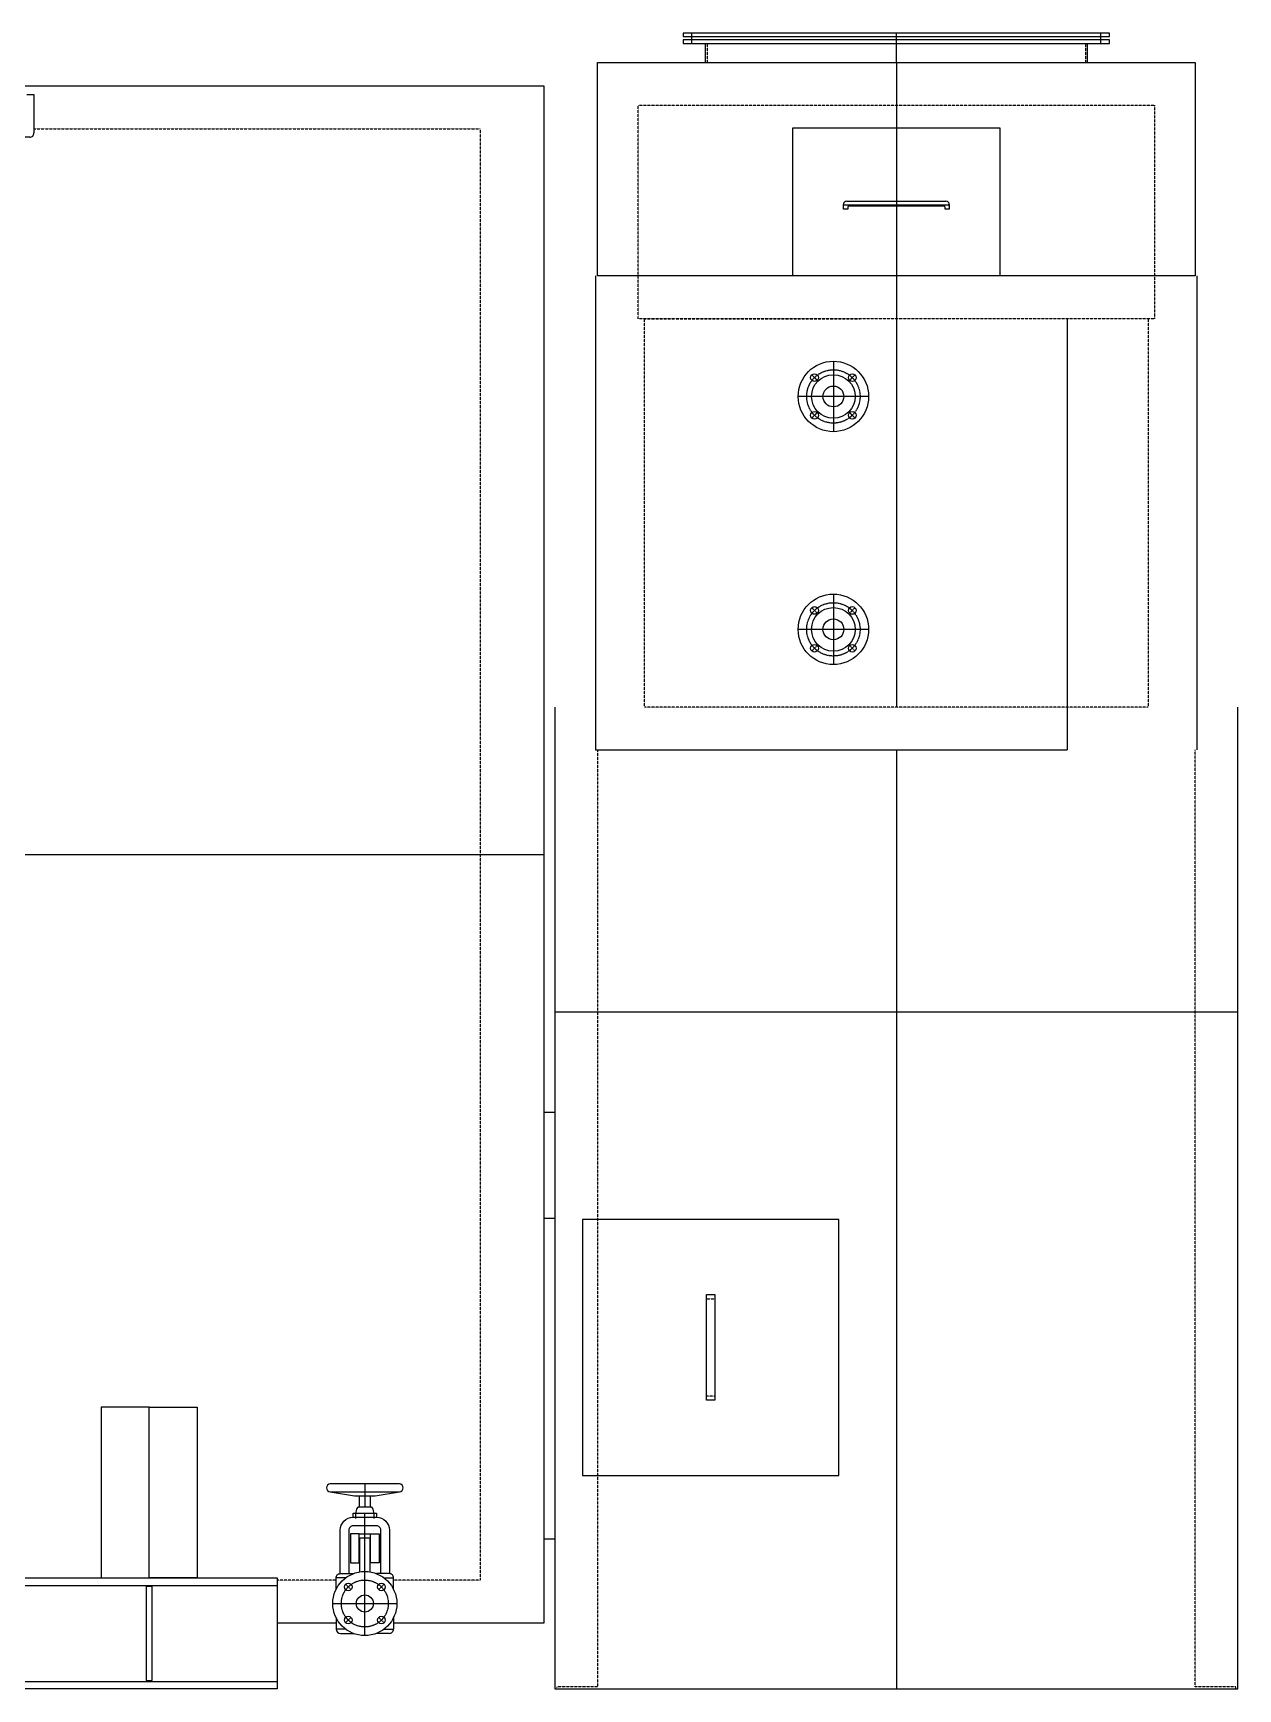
# Model space of a CAD drawing. Extents: x -9090 to 1625, y 0 to 4740.
# Drawn here: x -1197 to 1625, y 0 to 3879 of the extents above; entities that cross this region are included whole.
import ezdxf

# ---------------------------------------------------------------- set-up
doc = ezdxf.new("R2010")
doc.units = 0
doc.linetypes.add('GESTRICHELT2', pattern=[0.375, 0.25, -0.125])
doc.linetypes.add('MITTE', pattern=[2, 1.25, -0.25, 0.25, -0.25])
for name, color, linetype in [('LOOS_L0', 5, 'CONTINUOUS'), ('LOOS_L1', 7, 'GESTRICHELT2'), ('LOOS_L2', 7, 'MITTE')]:
    doc.layers.add(name, color=color, linetype=linetype)

# ---------------------------------------------------------------- blocks, each defined once
blk = doc.blocks.new('LOOS_KESSEL_574A1')
at = {"layer": 'LOOS_L0'}
for p, q in [((0, 3755), (-1233.7, 3755)), ((0, 1351), (25, 1351)), ((0, 1102.8), (25, 1102.8)), ((-339, 480), (-501, 480)), ((-501, 462), (-339, 462)), ((-432.2, 425.4), (-432.2, 451.9)), ((-407.8, 451.9), (-407.8, 425.4)), ((-447.5, 401.9), (-392.5, 401.9)), ((-404.1, 425.4), (-435.9, 425.4)), ((-477.8, 270), (-477.8, 371.9)), ((-457.6, 371.9), (-457.6, 270)), ((-392.5, 381.9), (-447.5, 381.9)), ((-433.2, 363.2), (-406.8, 363.2)), ((-399.6, 370.7), (-399.6, 370.7)), ((-382.4, 270.1), (-382.4, 371.9)), ((-362.2, 371.9), (-362.2, 270)), ((25, 351), (0, 351)), ((-6425, 242.5), (-625, 242.5)), ((-487.2, 233.3), (-487.2, 260)), ((-465, 260), (-487.2, 260)), ((-477.8, 270), (-447.2, 270)), ((-362.2, 270), (-392.8, 270)), ((-375, 260), (-352.8, 260)), ((-352.8, 233.3), (-352.8, 260)), ((-487.2, 166.8), (-487.2, 140)), ((-352.8, 166.8), (-352.8, 140)), ((-625, 155), (-487.2, 155)), ((-465, 140), (-487.2, 140)), ((-477.2, 130), (-446.9, 130)), ((-362.8, 130), (-393.1, 130)), ((-375, 140), (-352.8, 140)), ((-6425, 17.5), (-625, 17.5))]:
    blk.add_line(p, q, dxfattribs=at)
for points in [[(-352.8, 155), (0, 155), (0, 3755)], [(-501, 462), (-444.5, 451.9), (-395.5, 451.9), (-339, 462)], [(-447.5, 401.9), (-447.5, 412), (-392.5, 412), (-392.5, 401.9)], [(-453.5, 363.2), (-453.5, 295.4), (-433.2, 295.4), (-433.2, 363.2), (-453.5, 363.2)], [(-431.5, 274.2), (-431.5, 353.6), (-408.5, 353.6), (-408.5, 274.2)], [(-386.5, 363.2), (-386.5, 295.4), (-406.8, 295.4), (-406.8, 363.2), (-386.5, 363.2)], [(-399.6, 370.7), (-399.6, 370.7)], [(-399.6, 370.7), (-399.6, 370.7)]]:
    blk.add_lwpolyline(points, dxfattribs=at)
for points in [[(-925, 260), (-925, 659.8), (-1037.5, 659.8), (-1037.5, 260)], [(-925, 260), (-925, 659.8), (-812.5, 659.8), (-812.5, 260)], [(-6425, 260), (-625, 260), (-625, 0), (-6425, 0)], [(-932, 240), (-932, 20), (-918, 20), (-918, 230), (-918, 240)]]:
    blk.add_lwpolyline(points, close=True, dxfattribs=at)
for points in [[(-477.8, 371.9, -0.200372), (-468.9, 393.1, -0.197458), (-447.5, 401.9)], [(-435.9, 425.4, 0.198615), (-437.1, 424.9, 0.129981), (-438.2, 423.4, 0.141169), (-440.2, 417.7, 0.093538), (-441.9, 398.9)], [(-398.1, 398.9, 0.093535), (-399.8, 417.7, 0.14117), (-401.8, 423.4, 0.129987), (-402.9, 424.9, 0.198643), (-404.1, 425.4)], [(-392.5, 401.9, -0.197464), (-371.1, 393.1, -0.200374), (-362.2, 371.9)], [(-447.5, 381.9, 0.197456), (-454.6, 379, 0.200374), (-457.6, 371.9)], [(-382.4, 371.9, 0.200403), (-385.4, 379, 0.197454), (-392.5, 381.9)], [(-487.2, 260, -0.190476), (-484.5, 267.1, -0.207732), (-477.8, 270)], [(-352.8, 260, 0.190474), (-355.5, 267.1, 0.20773), (-362.2, 270)]]:
    blk.add_lwpolyline(points, format="xyb", dxfattribs=at)
for centre, radius in [((-420, 200), 75), ((-458.9, 238.9), 9), ((-381.1, 238.9), 9), ((-420, 200), 20), ((-458.9, 161.1), 9), ((-381.1, 161.1), 9)]:
    blk.add_circle(centre, radius, dxfattribs=at)
for centre, radius, start, end in [((-501, 471), 9, 90, 270), ((-339, 471), 9, 270, 90), ((-477.2, 140), 10, 180, 269.999), ((-362.8, 140), 10, 269.9997, 360)]:
    blk.add_arc(centre, radius, start, end, dxfattribs=at)
at = {"layer": 'LOOS_L1'}
for p, q in [((-1195, 3655), (-150, 3655)), ((-487.2, 255), (-625, 255))]:
    blk.add_line(p, q, dxfattribs=at)
blk.add_lwpolyline([(-150, 3655), (-150, 255), (-352.8, 255)], dxfattribs=at)
at = {"layer": 'LOOS_L2'}
for p, q in [((-6900, 1955), (0, 1955)), ((-420, 480), (-420, 425.4)), ((-420, 125), (-420, 412)), ((-465.3, 245.3), (-452.5, 232.6)), ((-374.7, 245.3), (-387.5, 232.6)), ((-495, 200), (-345, 200)), ((-452.5, 167.5), (-465.3, 154.8)), ((-387.5, 167.5), (-374.7, 154.8))]:
    blk.add_line(p, q, dxfattribs=at)
blk.add_circle((-420, 200), 55, dxfattribs=at)
blk = doc.blocks.new('LOOS_BUEHNE_63531')
at = {"layer": 'LOOS_L0'}
for p, q in [((-5435.001551, 3735.000351), (-5435.00153, 3645.000045)), ((-5418.501496, 3735.000351), (-5435.001551, 3735.000351)), ((-5402.501556, 3735.000351), (-5418.501496, 3735.000351)), ((-5340.501615, 3735.000351), (-5356.501556, 3735.000351)), ((-5214.501467, 3735.000351), (-5340.501615, 3735.000351)), ((-4889.501467, 3735.000351), (-5189.501467, 3735.000351)), ((-4733.50154, 3735.000351), (-4864.501467, 3735.000351)), ((-3585.50154, 3735.000351), (-4655.501478, 3735.000351)), ((-3315.001551, 3735.000351), (-3507.501478, 3735.000351)), ((-3315.001551, 3735.000351), (-2437.50154, 3735.000351)), ((-3315.001551, 3635.000045), (-3315.001551, 3735.000351)), ((-2359.501478, 3735.000351), (-1289.50154, 3735.000351)), ((-1211.501632, 3735.000351), (-1195.001551, 3735.000351)), ((-1195.001551, 3735.000351), (-1195.001572, 3645.000045)), ((-5425.00153, 3635.000045), (-5214.501467, 3635.000045)), ((-5189.501467, 3635.000045), (-4889.501467, 3635.000045)), ((-4864.501467, 3635.000045), (-3315.001551, 3635.000045))]:
    blk.add_line(p, q, dxfattribs=at)
for points in [[(-1205.001572, 3635.000045), (-3315.001551, 3635.000045), (-3315.001551, 3735.000351)], [(-4710.501543, 3633.17613), (-4710.501543, 3213.220821), (-4740.501543, 3213.220821), (-4740.501543, 3633.17613)], [(-3320.001551, 3633.000045), (-3320.001551, 3595.000045), (-3315.001551, 3595.000045), (-3315.001551, 3633.000045)], [(-3310.001551, 3633.000045), (-3310.001551, 3595.000045), (-3315.001551, 3595.000045), (-3315.001551, 3633.000045)], [(-3245.501551, 3633.17613), (-3245.501551, 3213.220821), (-3275.501551, 3213.220821), (-3275.501551, 3633.17613)], [(-1920.001551, 3633.17613), (-1920.001551, 3213.220821), (-1950.001551, 3213.220821), (-1950.001551, 3633.17613)]]:
    blk.add_lwpolyline(points, dxfattribs=at)
for points in [[(-4740.501543, 3635.000045), (-4690.501543, 3635.000045), (-4690.501543, 3633.17613), (-4740.501543, 3633.17613)], [(-3275.501551, 3635.000045), (-3225.501551, 3635.000045), (-3225.501551, 3633.17613), (-3275.501551, 3633.17613)], [(-1950.001551, 3635.000045), (-1900.001551, 3635.000045), (-1900.001551, 3633.17613), (-1950.001551, 3633.17613)]]:
    blk.add_lwpolyline(points, close=True, dxfattribs=at)
for centre, radius, start, end in [((-5425.00153, 3645.000045), 10, 179.9999998, 270.0000003), ((-3322.001551, 3633.000046), 2, 359.9999965, 89.99999885), ((-3322.001551, 3633.000045), 7, 0.000000381, 16.60155016), ((-3308.001551, 3633.000045), 7, 163.3984498, 179.9999996), ((-3308.001551, 3633.000045), 2, 90.00000123, 180.0000028), ((-1205.001572, 3645.000045), 10, 269.9999997, 0.00000016)]:
    blk.add_arc(centre, radius, start, end, dxfattribs=at)
blk = doc.blocks.new('LOOS_ECOUS_5BF71')
at = {"layer": 'LOOS_L0'}
blk.add_line((25, 1586.5), (1625, 1586.5), dxfattribs=at)
blk.add_lwpolyline([(25, 2300), (25, 0), (1625, 0), (1625, 2300)], dxfattribs=at)
for points in [[(90, 500), (690, 500), (690, 1100), (90, 1100)], [(400, 676), (380, 676), (380, 924), (400, 924)]]:
    blk.add_lwpolyline(points, close=True, dxfattribs=at)
at = {"layer": 'LOOS_L1'}
for p, q in [((125, 2200), (125, 5)), ((1525, 5), (1525, 2200)), ((380, 914), (400, 914)), ((400, 686), (380, 686)), ((130, 0), (1520, 0))]:
    blk.add_line(p, q, dxfattribs=at)
blk.add_lwpolyline([(125, 5), (30, 5), (30, 0), (1620, 0), (1620, 5), (1525, 5)], dxfattribs=at)
at = {"layer": 'LOOS_L2'}
blk.add_line((825, 2200), (825, 0), dxfattribs=at)
blk = doc.blocks.new('LOOS_ECO_5A9F1')
at = {"layer": 'LOOS_L0'}
for p, q in [((1530, 2200), (1530, 3310)), ((1225, 3210), (1225, 2200))]:
    blk.add_line(p, q, dxfattribs=at)
blk.add_lwpolyline([(120, 3310), (120, 2200), (1225, 2200)], dxfattribs=at)
for centre, radius in [((677.5, 3027.8), 82.5), ((633.3, 3072), 9), ((677.5, 3027.8), 51), ((721.7, 3072), 9), ((677.5, 3027.8), 24.4), ((633.3, 2983.6), 9), ((721.7, 2983.6), 9), ((677.5, 2482.2), 82.5), ((633.3, 2526.4), 9), ((677.5, 2482.2), 51), ((721.7, 2526.4), 9), ((677.5, 2482.2), 24.4), ((633.3, 2438), 9), ((721.7, 2438), 9)]:
    blk.add_circle(centre, radius, dxfattribs=at)
at = {"layer": 'LOOS_L1'}
blk.add_line((235, 3210), (740.6, 3210), dxfattribs=at)
blk.add_lwpolyline([(1415, 3210), (1415, 2300), (235, 2300), (235, 3210)], dxfattribs=at)
at = {"layer": 'LOOS_L2'}
for p, q in [((825, 3210), (825, 2300)), ((677.5, 3110.3), (677.5, 2945.3)), ((626.9, 3078.4), (639.7, 3065.6)), ((728.1, 3078.4), (715.3, 3065.6)), ((760, 3027.8), (595, 3027.8)), ((626.9, 2977.2), (639.7, 2990)), ((728.1, 2977.2), (715.3, 2990)), ((677.5, 2564.7), (677.5, 2399.7)), ((626.9, 2532.8), (639.7, 2520)), ((728.1, 2532.8), (715.3, 2520)), ((760, 2482.2), (595, 2482.2)), ((626.9, 2431.6), (639.7, 2444.4)), ((728.1, 2431.6), (715.3, 2444.4))]:
    blk.add_line(p, q, dxfattribs=at)
for centre in [(677.5, 3027.8), (677.5, 2482.2)]:
    blk.add_circle(centre, 62.5, dxfattribs=at)
blk = doc.blocks.new('LOOS_ABGASII_50A01')
at = {"layer": 'LOOS_L0'}
for p, q in [((346, 3855), (346, 3879)), ((1304, 3855), (1304, 3879)), ((377, 3855), (377, 3810)), ((1273, 3810), (1273, 3855))]:
    blk.add_line(p, q, dxfattribs=at)
for points in [[(326, 3879), (326, 3871), (1324, 3871), (1324, 3879)], [(1324, 3855), (1324, 3863), (326, 3863), (326, 3855)]]:
    blk.add_lwpolyline(points, close=True, dxfattribs=at)
at = {"layer": 'LOOS_L1'}
for p, q in [((382, 3855), (382, 3810)), ((1268, 3855), (1268, 3810))]:
    blk.add_line(p, q, dxfattribs=at)
at = {"layer": 'LOOS_L2'}
blk.add_line((825, 3810), (825, 3879), dxfattribs=at)
blk = doc.blocks.new('LOOS_ECOHB_4EE61')
at = {"layer": 'LOOS_L0'}
for p, q in [((701, 3473.8), (701, 3473.8)), ((704, 3476.8), (946, 3476.8)), ((709, 3485.5), (941, 3485.5)), ((936.5, 3473.8), (713.5, 3473.8)), ((949, 3473.8), (949, 3473.8))]:
    blk.add_line(p, q, dxfattribs=at)
blk.add_lwpolyline([(125, 3310), (125, 3810), (1525, 3810), (1525, 3310)], close=True, dxfattribs=at)
for points in [[(582.5, 3310), (582.5, 3657), (1067.5, 3657), (1067.5, 3310)], [(711, 3471.3), (711, 3466.8), (701, 3466.8), (701, 3477.5)], [(949, 3477.5), (949, 3466.8), (939, 3466.8), (939, 3471.3)]]:
    blk.add_lwpolyline(points, dxfattribs=at)
for points in [[(701, 3473.8, -0.198873), (701.9, 3475.9, -0.198941), (704, 3476.8)], [(939, 3471.3, 0.198951), (938.3, 3473.1, 0.198978), (936.5, 3473.8)]]:
    blk.add_lwpolyline(points, format="xyb", dxfattribs=at)
for centre, radius, start, end in [((709, 3477.5), 8, 89.9956, 179.9995), ((713.5, 3471.3), 2.5, 89.9979, 179.9978), ((941, 3477.5), 8, 0.0005, 89.9988), ((946, 3473.8), 3, 0.0012, 89.9969)]:
    blk.add_arc(centre, radius, start, end, dxfattribs=at)
at = {"layer": 'LOOS_L1'}
blk.add_lwpolyline([(220, 3210), (220, 3710), (1430, 3710), (1430, 3210)], close=True, dxfattribs=at)
at = {"layer": 'LOOS_L2'}
blk.add_line((825, 3810), (825, 3210), dxfattribs=at)

msp = doc.modelspace()

# ---------------------------------------------------------------- block references
for name in ['LOOS_KESSEL_574A1', 'LOOS_ABGASII_50A01', 'LOOS_ECOHB_4EE61', 'LOOS_BUEHNE_63531', 'LOOS_ECO_5A9F1', 'LOOS_ECOUS_5BF71']:
    msp.add_blockref(name, (0, 0))

doc.saveas('drawing.dxf')
